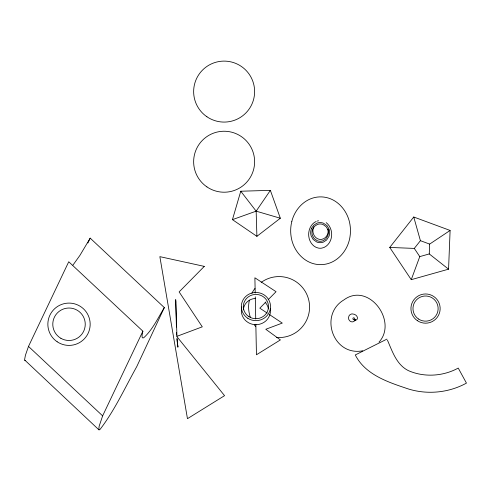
<?xml version="1.0" encoding="UTF-8"?>
<svg xmlns="http://www.w3.org/2000/svg" width="491" height="491" viewBox="0 0 491 491"><rect width="100%" height="100%" fill="white"/><g stroke="black" fill="none" stroke-linecap="round" stroke-linejoin="round"><path stroke-width="0.74" d="M354.999 319.543C354.121 315.222 350.482 320.015 355.202 320.034L354.655 319.929L355.097 320.064L354.735 319.917L354.858 320.335L354.999 319.543L354.772 320.42L354.999 319.543L355.116 320.439L354.981 319.684M448.565 269.172L429.263 253.939L429.65 244.095L450.106 230.445L448.565 269.172L411.255 279.674L389.737 247.433L413.747 217.01L450.106 230.445M232.446 219.637L240.768 191.22L270.363 190.361L280.33 218.237L256.897 236.337L232.446 219.637L256.161 211.161L270.363 190.361M355.134 320.009L354.754 319.985C358.436 321.298 359.025 314.197 351.961 313.866C348.542 314.087 347.26 318.96 349.905 320.997C350.905 321.875 352.446 322.17 353.649 321.537C354.392 321.562 355.269 319.162 354.772 320.42M354.846 320.249L354.827 319.917L355.153 320.138L354.754 319.893L355.644 319.96M411.255 279.674L419.774 256.609L429.263 253.939M164.325 307.593C158.01 317.843 152.83 329.387 143.857 337.63A71.686 6.899 -63.2 0 1 142.887 331.192L68.74 261.758L28.496 346.413L25.415 355.281L24.556 359.885L98.838 429.754A34.106 3.284 -63.2 0 0 100.17 429.257C114.876 410.022 124.99 387.657 136.768 366.587L164.325 307.593L90.191 238.147L79.916 255.388L72.956 265.103M142.875 331.21L102.631 415.865L99.121 426.305L98.838 429.754M313.767 226.781L313.209 228.383A9.771 9.771 0 0 0 313.209 233.151C313.915 236.061 316.179 238.675 319.175 239.295A6.776 6.776 0 0 0 321.961 239.295C324.956 238.675 327.221 236.061 327.927 233.151A9.771 9.771 0 0 0 328.092 229.187M87.92 243.002L90.191 238.147M389.737 247.433L414.306 248.415L420.413 240.676L413.747 217.01M379.021 342.11C397.986 321.458 368.704 281.613 343.964 299.866C318.677 314.743 333.064 356.509 362.708 350.813M266.097 301.793L259.813 308.176L267.3 313.148M268.196 299.67L276.052 291.691L254.89 277.789L255.203 293.029M316.21 221.441C312.006 223.325 309.416 227.726 308.821 232.175A16.719 16.657 0 0 0 308.79 236.423C309.361 241.658 312.896 246.973 318.297 248.065A9.556 9.513 0 0 0 321.826 248.108C327.239 247.133 330.866 241.891 331.511 236.674A16.719 16.657 0 0 0 331.542 232.427C331.075 228.653 329.271 224.946 326.177 222.644M386.939 339.109L355.275 354.956C364.795 373.817 386.104 381.507 404.897 387.786C424.838 395.126 447.847 393.377 466.45 383.115L458.238 368.078C443.115 376.388 424.089 377.585 408.26 370.576C396.525 364.672 392.34 351.39 387.436 340.134M317.339 221.024L318.506 220.747M355.091 320.015L354.097 319.837L354.404 319.923M354.692 319.979L355.275 320.028M240.768 191.22L256.161 211.161L280.33 218.237M354.41 319.844L354.754 319.942M420.413 240.676L429.65 244.095M269.172 314.393L282.282 323.09L265.784 329.271L280.404 339.913L256.455 354.772L255.836 324.281M28.496 346.413L102.631 415.865M414.306 248.415L419.774 256.609M327.859 229.647L326.177 226.738L323.066 224.522A7.739 7.684 0 0 0 317.346 224.491L314.596 226.271L312.503 229.561A9.249 9.182 0 0 0 312.472 235.612L314.154 238.522L317.266 240.737A7.739 7.684 0 0 0 322.986 240.768L325.736 238.988L327.828 235.698A9.249 9.182 0 0 0 327.859 229.647M176.938 339.017L177.883 347.198L177.042 338.213M177.269 341.533L177.846 346.689M354.938 320.187L354.913 319.598L354.932 320.052M176.956 336.132L175.723 299.903M176.594 335.12L176.521 332.499M256.161 211.161L256.897 236.337M175.766 301.566L175.796 302.554M175.71 299.559L175.772 301.738M175.796 302.542L176.41 327.031M255.277 296.84L255.731 318.947M270.363 308.557A14.601 14.098 0 0 1 255.05 324.668A14.601 14.098 0 0 1 241.817 306.924M243.352 309.846A12.588 12.152 0 0 1 255.394 298.454M265.146 302.339A12.588 12.152 0 0 1 268.368 308.839M25.446 360.265A34.106 3.284 -63.2 0 1 24.703 360.308M261.194 282.38A30.491 30.491 0 0 1 308.471 298.921A30.491 30.491 0 0 1 276.451 337.44M255.743 326.675A30.491 30.491 0 0 1 254.406 324.962M250.361 317.278A30.491 30.491 0 0 1 249.397 300.13M251.871 293.323A30.491 30.491 0 0 1 254.964 288.42M291.82 221.441L291.163 224.602A38.316 38.316 0 0 0 291.169 236.932C293.072 249.526 302.309 261.421 315.13 264.09A26.465 26.465 0 0 0 326.012 264.09C338.827 261.421 348.064 249.526 349.973 236.932A38.316 38.316 0 0 0 349.973 224.602C348.064 212.008 338.827 200.113 326.012 197.443A26.465 26.465 0 0 0 315.13 197.443C303.432 199.88 294.582 210.093 291.82 221.441M311.638 228.186L311.276 229.07A10.734 10.655 0 0 0 311.239 236.091L313.19 239.467L316.799 242.032A8.979 8.912 0 0 0 323.434 242.075L326.625 240.007L329.056 236.189A10.734 10.655 0 0 0 329.087 229.168L327.141 225.792L323.532 223.227A8.979 8.912 0 0 0 316.891 223.184L313.706 225.252L311.638 228.186M204.287 266.38L179.123 291.912L202.292 326.834L176.729 336.403L224.553 395.66L187.458 418.682L159.857 256.652L204.287 266.38M247.851 318.309A14.601 14.098 0 0 0 270.492 307.427A14.601 14.098 0 0 0 249.403 293.943A14.601 14.098 0 0 0 247.851 318.309M248.962 316.689A12.588 12.152 0 0 0 268.479 307.305A12.588 12.152 0 0 0 250.306 295.686A12.588 12.152 0 0 0 248.962 316.689M57.159 341.773A21.156 21.156 0 0 0 90.117 325.76A21.156 21.156 0 0 0 59.773 305.218A21.156 21.156 0 0 0 57.159 341.773M60.896 338.311A16.234 16.234 0 0 0 85.25 324.25A16.234 16.234 0 0 0 60.896 310.195A16.234 16.234 0 0 0 60.896 338.311M417.393 320.691A14.601 14.601 0 0 0 440.12 309.588A14.601 14.601 0 0 0 419.142 295.453A14.601 14.601 0 0 0 417.393 320.691M418.516 319.015A12.588 12.588 0 0 0 438.107 309.447A12.588 12.588 0 0 0 420.026 297.27A12.588 12.588 0 0 0 418.516 319.015M206.926 116.766A30.491 30.491 0 0 0 254.534 93.916A30.491 30.491 0 0 0 210.946 64.106A30.491 30.491 0 0 0 206.926 116.766M206.926 186.899A30.491 30.491 0 0 0 254.534 164.049A30.491 30.491 0 0 0 210.946 134.239A30.491 30.491 0 0 0 206.926 186.899"/></g></svg>
